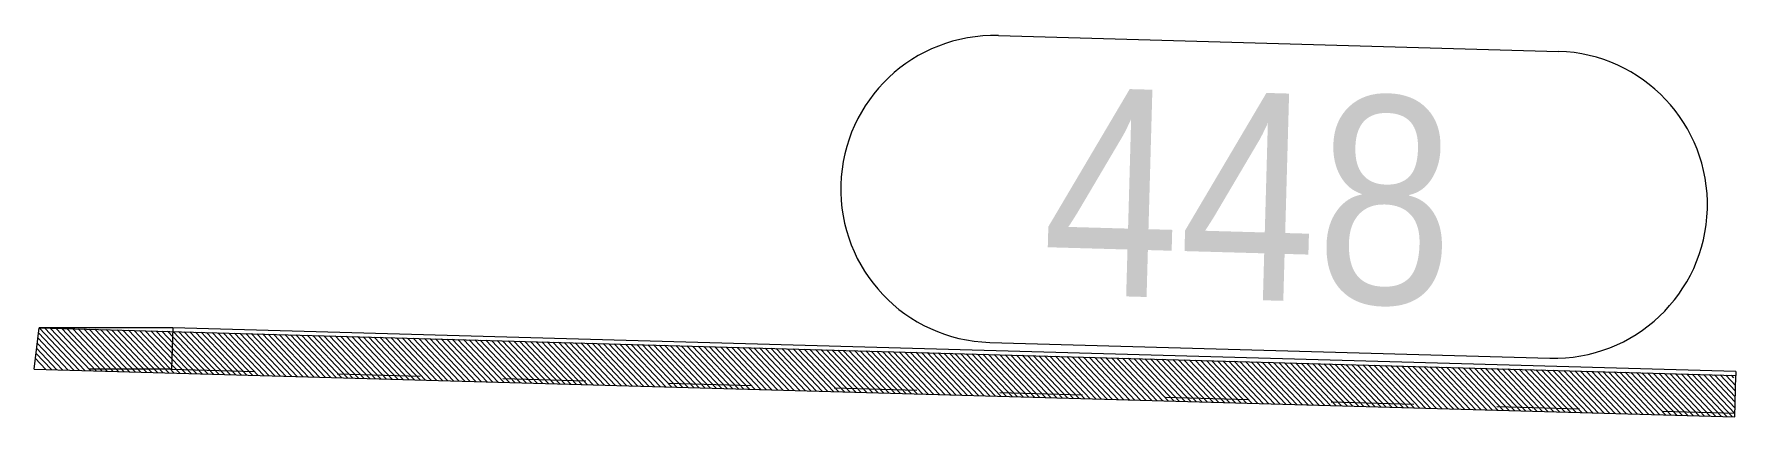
# Model space of a CAD drawing. Header units: millimetres. Extents: x 2 to 579, y 0 to 825.
# Drawn here: x 328.12 to 348.66, y 283.81 to 288.42 of the extents above; entities that cross this region are included whole.
import ezdxf

# ---------------------------------------------------------------- set-up
doc = ezdxf.new("R2010")
doc.units = ezdxf.units.MM
doc.linetypes.add('XKITLINE00', pattern=[0])
doc.linetypes.add('XKITLINE01', pattern=[4, 1, -1, 1, -1])
doc.layers.add('Part', color=2, linetype='Continuous', lineweight=0)
doc.layers.add('PartMark', color=7, linetype='Continuous', lineweight=0)
doc.styles.add('ARIAL', font='ARIAL.TTF')

# ---------------------------------------------------------------- blocks, each defined once
blk = doc.blocks.new('*A5')
at = {"layer": 'Part', "color": 7, "linetype": 'XKITLINE00', "lineweight": 0}
for p, q in [((328.533, 284.37), (328.167, 284.758)), ((328.601, 284.368), (328.174, 284.82)), ((328.668, 284.367), (328.182, 284.881)), ((328.735, 284.365), (328.249, 284.879)), ((328.803, 284.363), (328.316, 284.877)), ((328.87, 284.361), (328.384, 284.875)), ((328.938, 284.359), (328.451, 284.874)), ((329.005, 284.357), (328.519, 284.872)), ((329.073, 284.355), (328.586, 284.87)), ((329.14, 284.353), (328.654, 284.868)), ((329.207, 284.351), (328.721, 284.866)), ((329.275, 284.35), (328.788, 284.864)), ((329.342, 284.348), (328.856, 284.862)), ((329.41, 284.346), (328.923, 284.86)), ((329.477, 284.344), (328.991, 284.858)), ((329.544, 284.342), (329.058, 284.856)), ((329.612, 284.34), (329.125, 284.855)), ((329.679, 284.338), (329.193, 284.853)), ((329.747, 284.336), (329.26, 284.851)), ((329.814, 284.334), (329.328, 284.849)), ((329.881, 284.332), (329.395, 284.847)), ((329.949, 284.331), (329.463, 284.845)), ((330.016, 284.329), (329.53, 284.843)), ((330.084, 284.327), (329.597, 284.841)), ((330.151, 284.325), (329.665, 284.839)), ((330.219, 284.323), (329.732, 284.838)), ((330.286, 284.321), (329.8, 284.836)), ((330.353, 284.319), (329.867, 284.834)), ((330.421, 284.317), (329.934, 284.832)), ((330.488, 284.315), (330.002, 284.83)), ((330.556, 284.314), (330.069, 284.828)), ((330.623, 284.312), (330.137, 284.826)), ((330.69, 284.31), (330.204, 284.824)), ((330.758, 284.308), (330.271, 284.822)), ((330.825, 284.306), (330.339, 284.82)), ((330.893, 284.304), (330.406, 284.819)), ((330.96, 284.302), (330.474, 284.817)), ((331.028, 284.3), (330.541, 284.815)), ((331.095, 284.298), (330.609, 284.813)), ((331.162, 284.296), (330.676, 284.811)), ((331.23, 284.295), (330.743, 284.809)), ((331.297, 284.293), (330.811, 284.807)), ((331.365, 284.291), (330.878, 284.805)), ((331.432, 284.289), (330.946, 284.803)), ((331.499, 284.287), (331.013, 284.802)), ((331.567, 284.285), (331.08, 284.8)), ((331.634, 284.283), (331.148, 284.798)), ((331.702, 284.281), (331.215, 284.796)), ((331.769, 284.279), (331.283, 284.794)), ((331.836, 284.278), (331.35, 284.792)), ((331.904, 284.276), (331.418, 284.79)), ((331.971, 284.274), (331.485, 284.788)), ((332.039, 284.272), (331.552, 284.786)), ((332.106, 284.27), (331.62, 284.784)), ((332.174, 284.268), (331.687, 284.783)), ((332.241, 284.266), (331.755, 284.781)), ((332.308, 284.264), (331.822, 284.779)), ((332.376, 284.262), (331.889, 284.777)), ((332.443, 284.26), (331.957, 284.775)), ((332.511, 284.259), (332.024, 284.773)), ((332.578, 284.257), (332.092, 284.771)), ((332.645, 284.255), (332.159, 284.769)), ((332.713, 284.253), (332.226, 284.767)), ((332.78, 284.251), (332.294, 284.766)), ((332.848, 284.249), (332.361, 284.764)), ((332.915, 284.247), (332.429, 284.762)), ((332.983, 284.245), (332.496, 284.76)), ((333.05, 284.243), (332.564, 284.758)), ((333.117, 284.242), (332.631, 284.756)), ((333.185, 284.24), (332.698, 284.754)), ((333.252, 284.238), (332.766, 284.752)), ((333.32, 284.236), (332.833, 284.75)), ((333.387, 284.234), (332.901, 284.748)), ((333.454, 284.232), (332.968, 284.747)), ((333.522, 284.23), (333.035, 284.745)), ((333.589, 284.228), (333.103, 284.743)), ((333.657, 284.226), (333.17, 284.741)), ((333.724, 284.225), (333.238, 284.739)), ((333.791, 284.223), (333.305, 284.737)), ((333.859, 284.221), (333.372, 284.735)), ((333.926, 284.219), (333.44, 284.733)), ((333.994, 284.217), (333.507, 284.731)), ((334.061, 284.215), (333.575, 284.73)), ((334.129, 284.213), (333.642, 284.728)), ((334.196, 284.211), (333.71, 284.726)), ((334.263, 284.209), (333.777, 284.724)), ((334.331, 284.207), (333.844, 284.722)), ((334.398, 284.206), (333.912, 284.72)), ((334.466, 284.204), (333.979, 284.718)), ((334.533, 284.202), (334.047, 284.716)), ((334.6, 284.2), (334.114, 284.714)), ((334.668, 284.198), (334.181, 284.712)), ((334.735, 284.196), (334.249, 284.711)), ((334.803, 284.194), (334.316, 284.709)), ((328.263, 284.378), (328.137, 284.512)), ((328.331, 284.376), (328.145, 284.573)), ((328.398, 284.374), (328.152, 284.635)), ((328.466, 284.372), (328.159, 284.696)), ((334.87, 284.192), (334.384, 284.707)), ((334.937, 284.19), (334.451, 284.705)), ((335.005, 284.189), (334.519, 284.703)), ((335.072, 284.187), (334.586, 284.701)), ((335.14, 284.185), (334.653, 284.699)), ((335.207, 284.183), (334.721, 284.697)), ((335.275, 284.181), (334.788, 284.695)), ((335.342, 284.179), (334.856, 284.694)), ((335.409, 284.177), (334.923, 284.692)), ((335.477, 284.175), (334.99, 284.69)), ((335.544, 284.173), (335.058, 284.688)), ((335.612, 284.171), (335.125, 284.686)), ((335.679, 284.17), (335.193, 284.684)), ((335.746, 284.168), (335.26, 284.682)), ((335.814, 284.166), (335.327, 284.68)), ((335.881, 284.164), (335.395, 284.678)), ((335.949, 284.162), (335.462, 284.677)), ((336.016, 284.16), (335.53, 284.675)), ((336.084, 284.158), (335.597, 284.673)), ((336.151, 284.156), (335.665, 284.671)), ((336.218, 284.154), (335.732, 284.669)), ((336.286, 284.153), (335.799, 284.667)), ((336.353, 284.151), (335.867, 284.665)), ((336.421, 284.149), (335.934, 284.663)), ((336.488, 284.147), (336.002, 284.661)), ((336.555, 284.145), (336.069, 284.659)), ((336.623, 284.143), (336.136, 284.658)), ((336.69, 284.141), (336.204, 284.656)), ((336.758, 284.139), (336.271, 284.654)), ((336.825, 284.137), (336.339, 284.652)), ((336.892, 284.135), (336.406, 284.65)), ((336.96, 284.134), (336.474, 284.648)), ((337.027, 284.132), (336.541, 284.646)), ((337.095, 284.13), (336.608, 284.644)), ((337.162, 284.128), (336.676, 284.642)), ((337.23, 284.126), (336.743, 284.641)), ((337.297, 284.124), (336.811, 284.639)), ((337.364, 284.122), (336.878, 284.637)), ((337.432, 284.12), (336.945, 284.635)), ((337.499, 284.118), (337.013, 284.633)), ((337.567, 284.117), (337.08, 284.631)), ((337.634, 284.115), (337.148, 284.629)), ((337.701, 284.113), (337.215, 284.627)), ((337.769, 284.111), (337.282, 284.625)), ((337.836, 284.109), (337.35, 284.623)), ((337.904, 284.107), (337.417, 284.622)), ((337.971, 284.105), (337.485, 284.62)), ((338.039, 284.103), (337.552, 284.618)), ((338.106, 284.101), (337.62, 284.616)), ((338.173, 284.099), (337.687, 284.614)), ((338.241, 284.098), (337.754, 284.612)), ((338.308, 284.096), (337.822, 284.61)), ((338.376, 284.094), (337.889, 284.608)), ((338.443, 284.092), (337.957, 284.606)), ((338.51, 284.09), (338.024, 284.605)), ((338.578, 284.088), (338.091, 284.603)), ((338.645, 284.086), (338.159, 284.601)), ((338.713, 284.084), (338.226, 284.599)), ((338.78, 284.082), (338.294, 284.597)), ((338.847, 284.081), (338.361, 284.595)), ((338.915, 284.079), (338.428, 284.593)), ((338.982, 284.077), (338.496, 284.591)), ((339.05, 284.075), (338.563, 284.589)), ((339.117, 284.073), (338.631, 284.587)), ((339.185, 284.071), (338.698, 284.586)), ((339.252, 284.069), (338.766, 284.584)), ((339.319, 284.067), (338.833, 284.582)), ((339.387, 284.065), (338.9, 284.58)), ((339.454, 284.063), (338.968, 284.578)), ((339.522, 284.062), (339.035, 284.576)), ((339.589, 284.06), (339.103, 284.574)), ((339.656, 284.058), (339.17, 284.572)), ((339.724, 284.056), (339.237, 284.57)), ((339.791, 284.054), (339.305, 284.569)), ((339.859, 284.052), (339.372, 284.567)), ((339.926, 284.05), (339.44, 284.565)), ((339.993, 284.048), (339.507, 284.563)), ((340.061, 284.046), (339.575, 284.561)), ((340.128, 284.045), (339.642, 284.559)), ((340.196, 284.043), (339.709, 284.557)), ((340.263, 284.041), (339.777, 284.555)), ((340.331, 284.039), (339.844, 284.553)), ((340.398, 284.037), (339.912, 284.551)), ((340.465, 284.035), (339.979, 284.55)), ((340.533, 284.033), (340.046, 284.548)), ((340.6, 284.031), (340.114, 284.546)), ((340.668, 284.029), (340.181, 284.544)), ((340.735, 284.027), (340.249, 284.542)), ((340.802, 284.026), (340.316, 284.54)), ((340.87, 284.024), (340.383, 284.538)), ((340.937, 284.022), (340.451, 284.536)), ((341.005, 284.02), (340.518, 284.534)), ((341.072, 284.018), (340.586, 284.533)), ((341.14, 284.016), (340.653, 284.531)), ((341.207, 284.014), (340.721, 284.529)), ((341.274, 284.012), (340.788, 284.527)), ((341.342, 284.01), (340.855, 284.525)), ((341.409, 284.009), (340.923, 284.523)), ((341.477, 284.007), (340.99, 284.521)), ((341.544, 284.005), (341.058, 284.519)), ((341.611, 284.003), (341.125, 284.517)), ((341.679, 284.001), (341.192, 284.515)), ((341.746, 283.999), (341.26, 284.514)), ((341.814, 283.997), (341.327, 284.512)), ((341.881, 283.995), (341.395, 284.51)), ((341.948, 283.993), (341.462, 284.508)), ((342.016, 283.992), (341.529, 284.506)), ((342.083, 283.99), (341.597, 284.504)), ((342.151, 283.988), (341.664, 284.502)), ((342.218, 283.986), (341.732, 284.5)), ((342.286, 283.984), (341.799, 284.498)), ((342.353, 283.982), (341.867, 284.497)), ((342.42, 283.98), (341.934, 284.495)), ((342.488, 283.978), (342.001, 284.493)), ((342.555, 283.976), (342.069, 284.491)), ((342.623, 283.974), (342.136, 284.489)), ((342.69, 283.973), (342.204, 284.487)), ((342.757, 283.971), (342.271, 284.485)), ((342.825, 283.969), (342.338, 284.483)), ((342.892, 283.967), (342.406, 284.481)), ((342.96, 283.965), (342.473, 284.479)), ((343.027, 283.963), (342.541, 284.478)), ((343.094, 283.961), (342.608, 284.476)), ((343.162, 283.959), (342.676, 284.474)), ((343.229, 283.957), (342.743, 284.472)), ((343.297, 283.956), (342.81, 284.47)), ((343.364, 283.954), (342.878, 284.468)), ((343.432, 283.952), (342.945, 284.466)), ((343.499, 283.95), (343.013, 284.464)), ((343.566, 283.948), (343.08, 284.462)), ((343.634, 283.946), (343.147, 284.461)), ((343.701, 283.944), (343.215, 284.459)), ((343.769, 283.942), (343.282, 284.457)), ((343.836, 283.94), (343.35, 284.455)), ((343.903, 283.938), (343.417, 284.453)), ((343.971, 283.937), (343.484, 284.451)), ((344.038, 283.935), (343.552, 284.449)), ((344.106, 283.933), (343.619, 284.447)), ((344.173, 283.931), (343.687, 284.445)), ((344.241, 283.929), (343.754, 284.444)), ((344.308, 283.927), (343.822, 284.442)), ((344.375, 283.925), (343.889, 284.44)), ((344.443, 283.923), (343.956, 284.438)), ((344.51, 283.921), (344.024, 284.436)), ((344.578, 283.92), (344.091, 284.434)), ((344.645, 283.918), (344.159, 284.432)), ((344.712, 283.916), (344.226, 284.43)), ((344.78, 283.914), (344.293, 284.428)), ((344.847, 283.912), (344.361, 284.426)), ((344.915, 283.91), (344.428, 284.425)), ((344.982, 283.908), (344.496, 284.423)), ((345.049, 283.906), (344.563, 284.421)), ((345.117, 283.904), (344.631, 284.419)), ((345.184, 283.902), (344.698, 284.417)), ((345.252, 283.901), (344.765, 284.415)), ((345.319, 283.899), (344.833, 284.413)), ((345.387, 283.897), (344.9, 284.411)), ((345.454, 283.895), (344.968, 284.409)), ((345.521, 283.893), (345.035, 284.408)), ((345.589, 283.891), (345.102, 284.406)), ((345.656, 283.889), (345.17, 284.404)), ((345.724, 283.887), (345.237, 284.402)), ((345.791, 283.885), (345.305, 284.4)), ((345.858, 283.884), (345.372, 284.398)), ((345.926, 283.882), (345.439, 284.396)), ((345.993, 283.88), (345.507, 284.394)), ((346.061, 283.878), (345.574, 284.392)), ((346.128, 283.876), (345.642, 284.39)), ((346.196, 283.874), (345.709, 284.389)), ((346.263, 283.872), (345.777, 284.387)), ((346.33, 283.87), (345.844, 284.385)), ((346.398, 283.868), (345.911, 284.383)), ((346.465, 283.866), (345.979, 284.381)), ((346.533, 283.865), (346.046, 284.379)), ((346.6, 283.863), (346.114, 284.377)), ((346.667, 283.861), (346.181, 284.375)), ((346.735, 283.859), (346.248, 284.373)), ((346.802, 283.857), (346.316, 284.372)), ((346.87, 283.855), (346.383, 284.37)), ((346.937, 283.853), (346.451, 284.368)), ((347.004, 283.851), (346.518, 284.366)), ((347.072, 283.849), (346.585, 284.364)), ((347.139, 283.848), (346.653, 284.362)), ((347.207, 283.846), (346.72, 284.36)), ((347.274, 283.844), (346.788, 284.358)), ((347.342, 283.842), (346.855, 284.356)), ((347.409, 283.84), (346.923, 284.354)), ((347.476, 283.838), (346.99, 284.353)), ((347.544, 283.836), (347.057, 284.351)), ((347.611, 283.834), (347.125, 284.349)), ((347.679, 283.832), (347.192, 284.347)), ((347.746, 283.83), (347.26, 284.345)), ((347.813, 283.829), (347.327, 284.343)), ((347.881, 283.827), (347.394, 284.341)), ((347.948, 283.825), (347.462, 284.339)), ((348.016, 283.823), (347.529, 284.337)), ((348.083, 283.821), (347.597, 284.336)), ((348.15, 283.819), (347.664, 284.334)), ((348.218, 283.817), (347.732, 284.332)), ((348.285, 283.815), (347.799, 284.33)), ((348.353, 283.813), (347.866, 284.328)), ((348.42, 283.812), (347.934, 284.326)), ((348.488, 283.81), (348.001, 284.324)), ((348.555, 283.808), (348.069, 284.322)), ((348.622, 283.806), (348.136, 284.32)), ((348.649, 283.847), (348.203, 284.318)), ((348.651, 283.915), (348.271, 284.317)), ((348.653, 283.982), (348.338, 284.315)), ((348.655, 284.049), (348.406, 284.313)), ((348.657, 284.117), (348.473, 284.311)), ((348.658, 284.184), (348.542, 284.308)), ((348.638, 284.275), (348.608, 284.307))]:
    blk.add_line(p, q, dxfattribs=at)
blk = doc.blocks.new('*A90')
at = {"layer": 'Part', "color": 2, "linetype": 'XKITLINE00', "lineweight": 0}
for p, q in [((328.121, 284.382), (328.182, 284.881)), ((329.796, 284.881), (328.182, 284.881)), ((328.182, 284.881), (348.662, 284.306)), ((348.663, 284.351), (329.796, 284.881)), ((328.121, 284.382), (348.648, 283.805)), ((348.648, 283.805), (348.662, 284.306)), ((348.663, 284.351), (348.662, 284.306))]:
    blk.add_line(p, q, dxfattribs=at)
at = {"layer": 'Part', "color": 7, "linetype": 'XKITLINE01', "lineweight": 0}
for p, q in [((329.796, 284.881), (329.782, 284.382)), ((329.782, 284.382), (328.121, 284.382)), ((329.782, 284.382), (348.649, 283.852))]:
    blk.add_line(p, q, dxfattribs=at)
blk = doc.blocks.new('*A223')
at = {"layer": 'PartMark', "color": 7, "linetype": 'XKITLINE00', "lineweight": 0}
for p, q in [((339.761, 288.403), (346.521, 288.213)), ((339.657, 284.704), (346.417, 284.514))]:
    blk.add_line(p, q, dxfattribs=at)
for centre, start, end in [((339.709, 286.553), 88.3904, 268.3904), ((346.469, 286.363), 268.3904, 88.3904)]:
    blk.add_arc(centre, 1.85, start, end, dxfattribs=at)
at = {"layer": 'PartMark', "color": 3, "style": 'ARIAL', "width": 0.85}
blk.add_text('448', height=2.5, rotation=-1.61, dxfattribs=at).set_placement((340.273, 285.287))

msp = doc.modelspace()

# ---------------------------------------------------------------- block references
at = {"lineweight": 0}
for name in ['*A223', '*A90', '*A5']:
    msp.add_blockref(name, (0, 0), dxfattribs=at)

doc.saveas('drawing.dxf')
